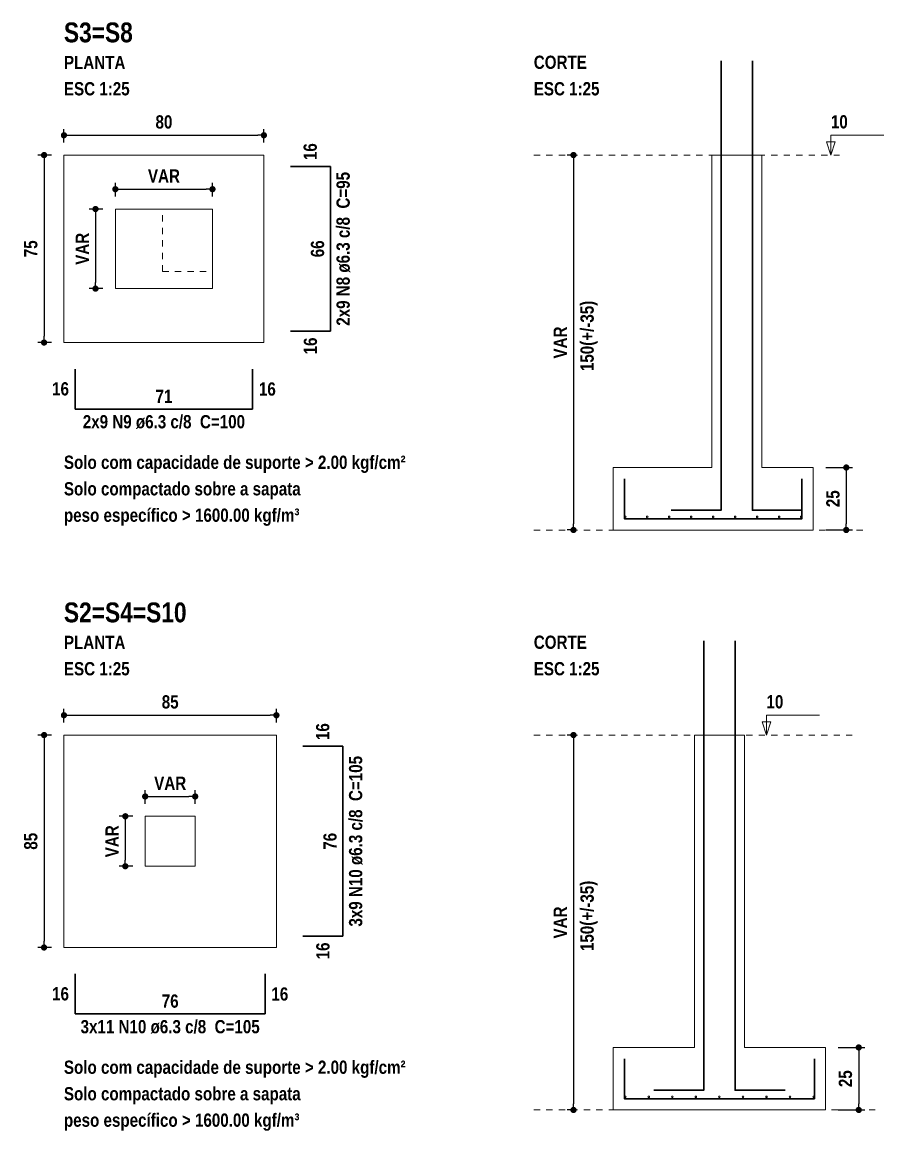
# Model space of a CAD drawing. Header units: millimetres. Extents: x 2249 to 2676, y -663 to -441.
# Drawn here: x 2325.99 to 2339.78, y -576.56 to -558.82 of the extents above; entities that cross this region are included whole.
import ezdxf

# ---------------------------------------------------------------- set-up
doc = ezdxf.new("R2010")
doc.units = ezdxf.units.MM
doc.header["$LTSCALE"] = 0.5
doc.header["$MEASUREMENT"] = 0
doc.header["$PDMODE"] = 34
doc.linetypes.add('DOT2', pattern=[3.175, 0, -3.175])
doc.layers.get('0').update_dxf_attribs({"linetype": 'CONTINUOUS'})
doc.layers.get('DEFPOINTS').update_dxf_attribs({"linetype": 'CONTINUOUS'})
for name, color, linetype, lineweight in [('Descrição da armadura', 7, 'CONTINUOUS', 5), ('DT-Armadura', 2, 'CONTINUOUS', 30), ('DT-Barras no corte', 5, 'CONTINUOUS', 5), ('DT-Cotas', 9, 'CONTINUOUS', 5), ('DT-Forma', 5, 'CONTINUOUS', 5), ('DT-Pontilhado', 9, 'DOT2', 5), ('DT-Textos', 7, 'CONTINUOUS', 5), ('DT-Título', 3, 'CONTINUOUS', 20), ('Textos armaduras', 7, 'CONTINUOUS', 5)]:
    doc.layers.add(name, color=color, linetype=linetype, lineweight=lineweight)
doc.styles.add('ARIAL', font='ARIALNB.TTF')
doc.dimstyles.new('UM_25.000000', dxfattribs={"dimtxt": 0.18, "dimasz": 0.1, "dimexe": 0.1, "dimexo": 0.2, "dimgap": 0, "dimtad": 1, "dimtih": 1, "dimtoh": 1, "dimdec": 1, "dimlfac": 25, "dimzin": 0, "dimdsep": 46, "dimtxsty": 'Standard', "dimblk": 'CLOSED', "dimblk1": 'CLOSED', "dimblk2": 'CLOSED', "dimcen": 0.09, "dimdle": 0.1, "dimadec": 1, "dimazin": 2, "dimtfac": 1, "dimtdec": 4, "dimtofl": 0, "dimtmove": 0, "dimatfit": 3, "dimldrblk": 'CLOSED', "dimfxl": 1, "dimtolj": 1, "dimarcsym": 0})

# ---------------------------------------------------------------- blocks, each defined once
blk = doc.blocks.new('_Dot')
at = {"color": 0, "linetype": 'ByBlock', "lineweight": -2}
blk.add_line((-0.5, 0), (-1, 0), dxfattribs=at)
at = {"color": 0, "linetype": 'ByBlock', "const_width": 0.5}
blk.add_lwpolyline([(-0.25, 0, 1), (0.25, 0, 1)], format="xyb", close=True, dxfattribs=at)
blk = doc.blocks.new('*D199')
at = {"layer": 'DEFPOINTS', "color": 0, "transparency": 16777216}
for p in [(2326.661, -560.944), (2326.343, -563.944), (2326.661, -563.944)]:
    blk.add_point(p, dxfattribs=at)
at = {"layer": 'DT-Cotas', "color": 0, "lineweight": -2, "transparency": 16777216}
for p, q in [((2326.461, -560.944), (2326.243, -560.944)), ((2326.343, -561.044), (2326.343, -563.844)), ((2326.461, -563.944), (2326.243, -563.944))]:
    blk.add_line(p, q, dxfattribs=at)
at = {"layer": 'DT-Cotas', "color": 0, "lineweight": -2, "transparency": 16777216, "xscale": 0.1, "yscale": 0.1, "zscale": 0.1}
for p, rotation in [((2326.343, -560.944), 90), ((2326.343, -563.944), 270)]:
    blk.add_blockref('_Dot', p, dxfattribs=dict(at, rotation=rotation))
at = {"layer": 'DT-Cotas', "transparency": 16777216, "insert": (2326.131, -562.444), "char_height": 0.2118, "attachment_point": 5, "rotation": 90, "style": 'ARIAL'}
blk.add_mtext('\\A1;75', dxfattribs=at)
blk = doc.blocks.new('DOT')
at = {"color": 210}
for p, q in [((-1, 0), (1, 0)), ((0, 1), (0, -1))]:
    blk.add_line(p, q, dxfattribs=at)
blk.add_circle((0, 0), 0.25, dxfattribs=at)
blk = doc.blocks.new('*D200')
at = {"layer": 'DEFPOINTS', "color": 0, "transparency": 16777216}
for p in [(2329.861, -560.627), (2326.661, -560.944), (2329.861, -560.944)]:
    blk.add_point(p, dxfattribs=at)
at = {"layer": 'DT-Cotas', "color": 0, "lineweight": -2, "transparency": 16777216}
for p, q in [((2326.661, -560.744), (2326.661, -560.527)), ((2326.761, -560.627), (2329.761, -560.627)), ((2329.861, -560.744), (2329.861, -560.527))]:
    blk.add_line(p, q, dxfattribs=at)
at = {"layer": 'DT-Cotas', "color": 0, "lineweight": -2, "transparency": 16777216, "xscale": 0.1, "yscale": 0.1, "zscale": 0.1, "rotation": 180}
blk.add_blockref('_Dot', (2326.661, -560.627), dxfattribs=at)
at = {"layer": 'DT-Cotas', "color": 0, "lineweight": -2, "transparency": 16777216, "xscale": 0.1, "yscale": 0.1, "zscale": 0.1}
blk.add_blockref('_Dot', (2329.861, -560.627), dxfattribs=at)
at = {"layer": 'DT-Cotas', "transparency": 16777216, "insert": (2328.261, -560.415), "char_height": 0.2118, "attachment_point": 5, "rotation": 0.0057, "style": 'ARIAL'}
blk.add_mtext('\\A1;80', dxfattribs=at)
blk = doc.blocks.new('*D201')
at = {"layer": 'DEFPOINTS', "color": 0, "transparency": 16777216}
for p in [(2327.484, -561.808), (2327.166, -563.081), (2327.484, -563.081)]:
    blk.add_point(p, dxfattribs=at)
at = {"layer": 'DT-Cotas', "color": 0, "lineweight": -2, "transparency": 16777216}
for p, q in [((2327.284, -561.808), (2327.066, -561.808)), ((2327.166, -561.908), (2327.166, -562.981)), ((2327.284, -563.081), (2327.066, -563.081))]:
    blk.add_line(p, q, dxfattribs=at)
at = {"layer": 'DT-Cotas', "color": 0, "lineweight": -2, "transparency": 16777216, "xscale": 0.1, "yscale": 0.1, "zscale": 0.1}
for p, rotation in [((2327.166, -561.808), 90), ((2327.166, -563.081), 270)]:
    blk.add_blockref('_Dot', p, dxfattribs=dict(at, rotation=rotation))
at = {"layer": 'DT-Cotas', "transparency": 16777216, "insert": (2326.954, -562.444), "char_height": 0.2118, "attachment_point": 5, "rotation": 90, "style": 'ARIAL'}
blk.add_mtext('\\A1;VAR', dxfattribs=at)
blk = doc.blocks.new('*D202')
at = {"layer": 'DEFPOINTS', "color": 0, "transparency": 16777216}
for p in [(2329.038, -561.49), (2327.484, -561.808), (2329.038, -561.808)]:
    blk.add_point(p, dxfattribs=at)
at = {"layer": 'DT-Cotas', "color": 0, "lineweight": -2, "transparency": 16777216}
for p, q in [((2327.484, -561.608), (2327.484, -561.39)), ((2329.038, -561.608), (2329.038, -561.39)), ((2327.584, -561.49), (2328.938, -561.49))]:
    blk.add_line(p, q, dxfattribs=at)
at = {"layer": 'DT-Cotas', "color": 0, "lineweight": -2, "transparency": 16777216, "xscale": 0.1, "yscale": 0.1, "zscale": 0.1, "rotation": 180}
blk.add_blockref('_Dot', (2327.484, -561.49), dxfattribs=at)
at = {"layer": 'DT-Cotas', "color": 0, "lineweight": -2, "transparency": 16777216, "xscale": 0.1, "yscale": 0.1, "zscale": 0.1}
blk.add_blockref('_Dot', (2329.038, -561.49), dxfattribs=at)
at = {"layer": 'DT-Cotas', "transparency": 16777216, "insert": (2328.261, -561.278), "char_height": 0.2118, "attachment_point": 5, "rotation": 0.0057, "style": 'ARIAL'}
blk.add_mtext('\\A1;VAR', dxfattribs=at)
blk = doc.blocks.new('*D203')
at = {"layer": 'DEFPOINTS', "color": 0, "transparency": 16777216}
for p in [(2335.027, -560.944), (2334.815, -566.944), (2335.027, -566.944)]:
    blk.add_point(p, dxfattribs=at)
at = {"layer": 'DT-Cotas', "color": 0, "lineweight": -2, "transparency": 16777216}
for p, q in [((2334.827, -560.944), (2334.715, -560.944)), ((2334.815, -561.044), (2334.815, -566.844)), ((2334.827, -566.944), (2334.715, -566.944))]:
    blk.add_line(p, q, dxfattribs=at)
at = {"layer": 'DT-Cotas', "color": 0, "lineweight": -2, "transparency": 16777216, "xscale": 0.1, "yscale": 0.1, "zscale": 0.1}
for p, rotation in [((2334.815, -560.944), 90), ((2334.815, -566.944), 270)]:
    blk.add_blockref('_Dot', p, dxfattribs=dict(at, rotation=rotation))
at = {"layer": 'DT-Cotas', "transparency": 16777216, "insert": (2334.603, -563.944), "char_height": 0.2118, "attachment_point": 5, "rotation": 90, "style": 'ARIAL'}
blk.add_mtext('\\A1;VAR', dxfattribs=at)
blk = doc.blocks.new('*D204')
at = {"layer": 'DEFPOINTS', "color": 0, "transparency": 16777216}
for p in [(2338.651, -565.944), (2338.651, -566.944), (2339.18, -566.944)]:
    blk.add_point(p, dxfattribs=at)
at = {"layer": 'DT-Cotas', "color": 0, "lineweight": -2, "transparency": 16777216}
for p, q in [((2338.851, -565.944), (2339.28, -565.944)), ((2339.18, -566.044), (2339.18, -566.844)), ((2338.851, -566.944), (2339.28, -566.944))]:
    blk.add_line(p, q, dxfattribs=at)
at = {"layer": 'DT-Cotas', "color": 0, "lineweight": -2, "transparency": 16777216, "xscale": 0.1, "yscale": 0.1, "zscale": 0.1}
for p, rotation in [((2339.18, -565.944), 90), ((2339.18, -566.944), 270)]:
    blk.add_blockref('_Dot', p, dxfattribs=dict(at, rotation=rotation))
at = {"layer": 'DT-Cotas', "transparency": 16777216, "insert": (2338.968, -566.444), "char_height": 0.2118, "attachment_point": 5, "rotation": 90, "style": 'ARIAL'}
blk.add_mtext('\\A1;25', dxfattribs=at)
blk = doc.blocks.new('*D149')
at = {"layer": 'DEFPOINTS', "color": 0, "transparency": 16777216}
for p in [(2326.661, -570.226), (2326.343, -573.626), (2326.661, -573.626)]:
    blk.add_point(p, dxfattribs=at)
at = {"layer": 'DT-Cotas', "color": 0, "lineweight": -2, "transparency": 16777216}
for p, q in [((2326.461, -570.226), (2326.243, -570.226)), ((2326.343, -570.326), (2326.343, -573.526)), ((2326.461, -573.626), (2326.243, -573.626))]:
    blk.add_line(p, q, dxfattribs=at)
at = {"layer": 'DT-Cotas', "color": 0, "lineweight": -2, "transparency": 16777216, "xscale": 0.1, "yscale": 0.1, "zscale": 0.1}
for p, rotation in [((2326.343, -570.226), 90), ((2326.343, -573.626), 270)]:
    blk.add_blockref('_Dot', p, dxfattribs=dict(at, rotation=rotation))
at = {"layer": 'DT-Cotas', "transparency": 16777216, "insert": (2326.131, -571.926), "char_height": 0.2118, "attachment_point": 5, "rotation": 90, "style": 'ARIAL'}
blk.add_mtext('\\A1;85', dxfattribs=at)
blk = doc.blocks.new('*D150')
at = {"layer": 'DEFPOINTS', "color": 0, "transparency": 16777216}
for p in [(2330.061, -569.909), (2326.661, -570.226), (2330.061, -570.226)]:
    blk.add_point(p, dxfattribs=at)
at = {"layer": 'DT-Cotas', "color": 0, "lineweight": -2, "transparency": 16777216}
for p, q in [((2326.661, -570.026), (2326.661, -569.809)), ((2326.761, -569.909), (2329.961, -569.909)), ((2330.061, -570.026), (2330.061, -569.809))]:
    blk.add_line(p, q, dxfattribs=at)
at = {"layer": 'DT-Cotas', "color": 0, "lineweight": -2, "transparency": 16777216, "xscale": 0.1, "yscale": 0.1, "zscale": 0.1, "rotation": 180}
blk.add_blockref('_Dot', (2326.661, -569.909), dxfattribs=at)
at = {"layer": 'DT-Cotas', "color": 0, "lineweight": -2, "transparency": 16777216, "xscale": 0.1, "yscale": 0.1, "zscale": 0.1}
blk.add_blockref('_Dot', (2330.061, -569.909), dxfattribs=at)
at = {"layer": 'DT-Cotas', "transparency": 16777216, "insert": (2328.361, -569.697), "char_height": 0.2118, "attachment_point": 5, "style": 'ARIAL'}
blk.add_mtext('\\A1;85', dxfattribs=at)
blk = doc.blocks.new('*D151')
at = {"layer": 'DEFPOINTS', "color": 0, "transparency": 16777216}
for p in [(2327.961, -571.526), (2327.643, -572.326), (2327.961, -572.326)]:
    blk.add_point(p, dxfattribs=at)
at = {"layer": 'DT-Cotas', "color": 0, "lineweight": -2, "transparency": 16777216}
for p, q in [((2327.761, -571.526), (2327.543, -571.526)), ((2327.643, -571.626), (2327.643, -572.226)), ((2327.761, -572.326), (2327.543, -572.326))]:
    blk.add_line(p, q, dxfattribs=at)
at = {"layer": 'DT-Cotas', "color": 0, "lineweight": -2, "transparency": 16777216, "xscale": 0.1, "yscale": 0.1, "zscale": 0.1}
for p, rotation in [((2327.643, -571.526), 90), ((2327.643, -572.326), 270)]:
    blk.add_blockref('_Dot', p, dxfattribs=dict(at, rotation=rotation))
at = {"layer": 'DT-Cotas', "transparency": 16777216, "insert": (2327.431, -571.926), "char_height": 0.2118, "attachment_point": 5, "rotation": 90, "style": 'ARIAL'}
blk.add_mtext('\\A1;VAR', dxfattribs=at)
blk = doc.blocks.new('*D152')
at = {"layer": 'DEFPOINTS', "color": 0, "transparency": 16777216}
for p in [(2328.761, -571.209), (2327.961, -571.526), (2328.761, -571.526)]:
    blk.add_point(p, dxfattribs=at)
at = {"layer": 'DT-Cotas', "color": 0, "lineweight": -2, "transparency": 16777216}
for p, q in [((2327.961, -571.326), (2327.961, -571.109)), ((2328.761, -571.326), (2328.761, -571.109)), ((2328.061, -571.209), (2328.661, -571.209))]:
    blk.add_line(p, q, dxfattribs=at)
at = {"layer": 'DT-Cotas', "color": 0, "lineweight": -2, "transparency": 16777216, "xscale": 0.1, "yscale": 0.1, "zscale": 0.1, "rotation": 180}
blk.add_blockref('_Dot', (2327.961, -571.209), dxfattribs=at)
at = {"layer": 'DT-Cotas', "color": 0, "lineweight": -2, "transparency": 16777216, "xscale": 0.1, "yscale": 0.1, "zscale": 0.1}
blk.add_blockref('_Dot', (2328.761, -571.209), dxfattribs=at)
at = {"layer": 'DT-Cotas', "transparency": 16777216, "insert": (2328.361, -570.997), "char_height": 0.2118, "attachment_point": 5, "rotation": 0.0057, "style": 'ARIAL'}
blk.add_mtext('\\A1;VAR', dxfattribs=at)
blk = doc.blocks.new('*D153')
at = {"layer": 'DEFPOINTS', "color": 0, "transparency": 16777216}
for p in [(2335.027, -570.226), (2334.815, -576.226), (2335.027, -576.226)]:
    blk.add_point(p, dxfattribs=at)
at = {"layer": 'DT-Cotas', "color": 0, "lineweight": -2, "transparency": 16777216}
for p, q in [((2334.827, -570.226), (2334.715, -570.226)), ((2334.815, -570.326), (2334.815, -576.126)), ((2334.827, -576.226), (2334.715, -576.226))]:
    blk.add_line(p, q, dxfattribs=at)
at = {"layer": 'DT-Cotas', "color": 0, "lineweight": -2, "transparency": 16777216, "xscale": 0.1, "yscale": 0.1, "zscale": 0.1}
for p, rotation in [((2334.815, -570.226), 90), ((2334.815, -576.226), 270)]:
    blk.add_blockref('_Dot', p, dxfattribs=dict(at, rotation=rotation))
at = {"layer": 'DT-Cotas', "transparency": 16777216, "insert": (2334.603, -573.226), "char_height": 0.2118, "attachment_point": 5, "rotation": 90, "style": 'ARIAL'}
blk.add_mtext('\\A1;VAR', dxfattribs=at)
blk = doc.blocks.new('*D154')
at = {"layer": 'DEFPOINTS', "color": 0, "transparency": 16777216}
for p in [(2338.851, -575.226), (2338.851, -576.226), (2339.38, -576.226)]:
    blk.add_point(p, dxfattribs=at)
at = {"layer": 'DT-Cotas', "color": 0, "lineweight": -2, "transparency": 16777216}
for p, q in [((2339.051, -575.226), (2339.48, -575.226)), ((2339.38, -575.326), (2339.38, -576.126)), ((2339.051, -576.226), (2339.48, -576.226))]:
    blk.add_line(p, q, dxfattribs=at)
at = {"layer": 'DT-Cotas', "color": 0, "lineweight": -2, "transparency": 16777216, "xscale": 0.1, "yscale": 0.1, "zscale": 0.1}
for p, rotation in [((2339.38, -575.226), 90), ((2339.38, -576.226), 270)]:
    blk.add_blockref('_Dot', p, dxfattribs=dict(at, rotation=rotation))
at = {"layer": 'DT-Cotas', "transparency": 16777216, "insert": (2339.168, -575.726), "char_height": 0.2118, "attachment_point": 5, "rotation": 90, "style": 'ARIAL'}
blk.add_mtext('\\A1;25', dxfattribs=at)

msp = doc.modelspace()

# ---------------------------------------------------------------- linework, layer by layer
at = {"layer": 'DT-Armadura'}
for p, q in [((2330.9245, -561.1244), (2330.2845, -561.1244)), ((2330.9245, -563.7644), (2330.9245, -561.1244)), ((2330.2845, -563.7644), (2330.9245, -563.7644)), ((2326.8409, -564.368), (2326.8409, -565.008)), ((2329.6809, -565.008), (2329.6809, -564.368)), ((2326.8409, -565.008), (2329.6809, -565.008)), ((2331.1245, -570.4063), (2330.4845, -570.4063)), ((2331.1245, -573.4463), (2331.1245, -570.4063)), ((2330.4845, -573.4463), (2331.1245, -573.4463)), ((2326.8409, -574.0499), (2326.8409, -574.6899)), ((2329.8809, -574.6899), (2329.8809, -574.0499)), ((2326.8409, -574.6899), (2329.8809, -574.6899))]:
    msp.add_line(p, q, dxfattribs=at)
for points in [[(2337.1775, -559.4377), (2337.1775, -566.6294), (2336.3775, -566.6294)], [(2337.6775, -559.4377), (2337.6775, -566.6294), (2338.4775, -566.6294)], [(2335.6306, -566.1244), (2335.6306, -566.7644), (2338.4706, -566.7644), (2338.4706, -566.1244)], [(2336.9006, -568.7196), (2336.9006, -575.9113), (2336.1006, -575.9113)], [(2337.4006, -568.7196), (2337.4006, -575.9113), (2338.2006, -575.9113)], [(2335.6306, -575.4063), (2335.6306, -576.0463), (2338.6706, -576.0463), (2338.6706, -575.4063)]]:
    msp.add_lwpolyline(points, dxfattribs=at)
at = {"layer": 'DT-Barras no corte'}
for centre in [(2335.6432, -566.7344), (2335.995, -566.7344), (2336.3469, -566.7344), (2336.6987, -566.7344), (2337.0506, -566.7344), (2337.4024, -566.7344), (2337.7543, -566.7344), (2338.1061, -566.7344), (2338.458, -566.7344), (2335.6432, -576.0163), (2336.02, -576.0163), (2336.3969, -576.0163), (2336.7737, -576.0163), (2337.1506, -576.0163), (2337.5274, -576.0163), (2337.9043, -576.0163), (2338.2811, -576.0163), (2338.658, -576.0163)]:
    msp.add_circle(centre, 0.0126, dxfattribs=at)
at = {"layer": 'DT-Forma', "linetype": 'DOT2', "ltscale": 0.05}
for q in [(2328.2378, -561.8078), (2329.0378, -562.8078)]:
    msp.add_line((2328.2378, -562.8078), q, dxfattribs=at)
at = {"layer": 'DT-Forma'}
for points in [[(2326.6609, -563.9444), (2326.6609, -560.9444), (2329.8609, -560.9444), (2329.8609, -563.9444), (2326.6609, -563.9444)], [(2337.8275, -560.9444), (2337.0275, -560.9444), (2337.0275, -565.9444), (2336.2737, -565.9444), (2335.4506, -565.9444), (2335.4506, -566.9444), (2338.6506, -566.9444), (2338.6506, -565.9444), (2337.8275, -565.9444), (2337.8275, -565.9444), (2337.8275, -560.9444)], [(2327.484, -563.0811), (2329.0378, -563.0811), (2329.0378, -561.8078), (2327.484, -561.8078), (2327.484, -563.0811)], [(2326.6609, -573.6263), (2326.6609, -570.2263), (2330.0609, -570.2263), (2330.0609, -573.6263), (2326.6609, -573.6263)], [(2337.5506, -570.2263), (2336.7506, -570.2263), (2336.7506, -575.2263), (2336.7506, -575.2263), (2335.4506, -575.2263), (2335.4506, -576.2263), (2338.8506, -576.2263), (2338.8506, -575.2263), (2337.5506, -575.2263), (2337.5506, -575.2263), (2337.5506, -570.2263)], [(2327.9609, -572.3263), (2328.7609, -572.3263), (2328.7609, -571.5263), (2327.9609, -571.5263), (2327.9609, -572.3263)]]:
    msp.add_lwpolyline(points, close=True, dxfattribs=at)
at = {"layer": 'DT-Pontilhado', "ltscale": 0.05}
for p, q in [((2334.1798, -560.9444), (2339.0742, -560.9444)), ((2334.1798, -566.9444), (2335.4506, -566.9444)), ((2339.4448, -566.9444), (2338.6506, -566.9444)), ((2334.1798, -570.2263), (2339.2742, -570.2263)), ((2334.1798, -576.2263), (2335.4506, -576.2263)), ((2339.6448, -576.2263), (2338.8506, -576.2263))]:
    msp.add_line(p, q, dxfattribs=at)
at = {"layer": 'DT-Textos'}
for points in [[(2338.9342, -560.9444), (2338.9342, -560.6267), (2339.7814, -560.6267)], [(2337.9036, -570.2263), (2337.9036, -569.9086), (2338.7508, -569.9086)]]:
    msp.add_lwpolyline(points, dxfattribs=at)
for points in [[(2339.0048, -560.7326), (2338.9342, -560.9444), (2338.8636, -560.7326), (2339.0048, -560.7326)], [(2337.9742, -570.0145), (2337.9036, -570.2263), (2337.833, -570.0145), (2337.9742, -570.0145)]]:
    msp.add_lwpolyline(points, close=True, dxfattribs=at)

# ---------------------------------------------------------------- texts
at = {"layer": 'Descrição da armadura', "char_height": 0.2118, "attachment_point": 8, "rotation": 90.00021, "line_spacing_factor": 0.9, "style": 'ARIAL'}
for s, insert, width in [('2x9 N8 ø6.3 c/8  C=95', (2331.2426, -562.4443), 5.33736), ('3x9 N10 ø6.3 c/8  C=105', (2331.4426, -571.9262), 5.84568)]:
    msp.add_mtext(s, dxfattribs=dict(at, insert=insert, width=width))
at = {"layer": 'Descrição da armadura', "char_height": 0.2118, "attachment_point": 8, "line_spacing_factor": 0.9, "style": 'ARIAL'}
for s, insert, width in [('2x9 N9 ø6.3 c/8  C=100', (2328.2605, -565.3254), 5.59152), ('3x11 N10 ø6.3 c/8  C=105', (2328.3605, -575.0073), 6.09984)]:
    msp.add_mtext(s, dxfattribs=dict(at, insert=insert, width=width))
at = {"layer": 'DT-Cotas', "char_height": 0.2118, "width": 2.5416, "attachment_point": 8, "rotation": 90.00021, "line_spacing_factor": 0.798, "style": 'ARIAL'}
for insert in [(2335.2025, -563.8383), (2335.2025, -573.1202)]:
    msp.add_mtext('150(+/-35)', dxfattribs=dict(at, insert=insert))
at = {"layer": 'DT-Textos', "char_height": 0.2118, "attachment_point": 7, "line_spacing_factor": 0.798, "style": 'ARIAL'}
for s, insert, width in [('PLANTA', (2326.6605, -559.5674), 1.52496), ('CORTE', (2334.1795, -559.5674), 1.2708), ('ESC 1:25', (2326.6605, -559.9914), 2.03328), ('ESC 1:25', (2334.1795, -559.9914), 2.03328), ('10', (2338.9345, -560.5204), 0.50832), ('Solo com capacidade de suporte > 2.00 kgf/cm²', (2326.6605, -566.0313), 11.4372), ('Solo compactado sobre a sapata', (2326.6605, -566.4543), 7.6248), ('peso específico > 1600.00 kgf/m³', (2326.6605, -566.8783), 8.13312), ('PLANTA', (2326.6605, -568.8493), 1.52496), ('CORTE', (2334.1795, -568.8493), 1.2708), ('ESC 1:25', (2326.6605, -569.2733), 2.03328), ('ESC 1:25', (2334.1795, -569.2733), 2.03328), ('10', (2337.9035, -569.8023), 0.50832), ('Solo com capacidade de suporte > 2.00 kgf/cm²', (2326.6605, -575.7132), 11.4372), ('Solo compactado sobre a sapata', (2326.6605, -576.1362), 7.6248), ('peso específico > 1600.00 kgf/m³', (2326.6605, -576.5602), 8.13312)]:
    msp.add_mtext(s, dxfattribs=dict(at, insert=insert, width=width))
at = {"layer": 'DT-Título', "char_height": 0.3177, "attachment_point": 7, "line_spacing_factor": 0.798, "style": 'ARIAL'}
for s, insert, width in [('S3=S8', (2326.6605, -559.1445), 1.9062), ('S2=S4=S10', (2326.6605, -568.4264), 3.43116)]:
    msp.add_mtext(s, dxfattribs=dict(at, insert=insert, width=width))
at = {"layer": 'Textos armaduras', "char_height": 0.2118, "width": 0.90832, "rotation": 90.00021, "line_spacing_factor": 0.9, "style": 'ARIAL'}
for s, insert, attachment_point in [('16', (2330.7104, -561.0244), 7), ('66', (2330.8272, -562.4444), 8), ('16', (2330.4986, -563.8644), 3), ('16', (2330.9104, -570.3063), 7), ('76', (2331.0272, -571.9263), 8), ('16', (2330.6986, -573.5463), 3)]:
    msp.add_mtext(s, dxfattribs=dict(at, insert=insert, attachment_point=attachment_point))
at = {"layer": 'Textos armaduras', "char_height": 0.2118, "width": 0.90832, "line_spacing_factor": 0.9, "style": 'ARIAL'}
for s, insert, attachment_point in [('16', (2326.7409, -564.7939), 9), ('16', (2329.7809, -564.5821), 1), ('71', (2328.2609, -564.9107), 8), ('16', (2326.7409, -574.4758), 9), ('16', (2329.9809, -574.264), 1), ('76', (2328.3609, -574.5926), 8)]:
    msp.add_mtext(s, dxfattribs=dict(at, insert=insert, attachment_point=attachment_point))

# ---------------------------------------------------------------- dimensions: what is measured, and where the dimension line sits
at = {"layer": 'DT-Cotas'}
dim = msp.add_linear_dim(base=(2329.8609, -560.6267), p1=(2326.6609, -560.9444), p2=(2329.8609, -560.9444), dimstyle='UM_25.000000', override={"dimtxt": 0.2118, "dimasz": 0.1, "dimexe": 0.1, "dimexo": 0.2, "dimtad": 1, "dimtih": 0, "dimtoh": 0, "dimdec": 1, "dimlfac": 25, "dimzin": 8, "dimtxsty": 'ARIAL', "dimblk": 'Dot', "dimblk1": 'Dot', "dimblk2": 'Dot', "dimsah": 1, "dimdle": 0.1, "dimse1": 0, "dimse2": 0, "dimclrt": 256, "dimadec": 1, "dimazin": 3, "dimtmove": 2, "dimldrblk": 'Dot'}, dxfattribs=at)
dim.commit()
dim.dimension.update_dxf_attribs({"geometry": '*D200', "text_midpoint": (2328.2609, -560.4149), "dimtype": 160, "text_rotation": 0.00573})
for base, p1, p2, picture, middle in [((2326.3432, -563.9444), (2326.6609, -560.9444), (2326.6609, -563.9444), '*D199', (2326.1314, -562.4444)), ((2339.1801, -566.9444), (2338.6506, -565.9444), (2338.6506, -566.9444), '*D204', (2338.9683, -566.4444)), ((2326.3432, -573.6263), (2326.6609, -570.2263), (2326.6609, -573.6263), '*D149', (2326.1314, -571.9263)), ((2339.3801, -576.2263), (2338.8506, -575.2263), (2338.8506, -576.2263), '*D154', (2339.1683, -575.7263))]:
    dim = msp.add_linear_dim(base=base, p1=p1, p2=p2, angle=90, dimstyle='UM_25.000000', override={"dimtxt": 0.2118, "dimasz": 0.1, "dimexe": 0.1, "dimexo": 0.2, "dimtad": 1, "dimtih": 0, "dimtoh": 0, "dimdec": 1, "dimlfac": 25, "dimzin": 8, "dimtxsty": 'ARIAL', "dimblk": 'Dot', "dimblk1": 'Dot', "dimblk2": 'Dot', "dimsah": 1, "dimdle": 0.1, "dimse1": 0, "dimse2": 0, "dimclrt": 256, "dimadec": 1, "dimazin": 3, "dimtmove": 2, "dimldrblk": 'Dot'}, dxfattribs=at)
    dim.commit()
    dim.dimension.update_dxf_attribs({"geometry": picture, "text_midpoint": middle, "dimtype": 160, "text_rotation": 90})
for base, p1, p2, picture, middle in [((2334.8152, -566.9444), (2335.027, -560.9444), (2335.027, -566.9444), '*D203', (2334.6034, -563.9444)), ((2327.1663, -563.0811), (2327.484, -561.8078), (2327.484, -563.0811), '*D201', (2326.9545, -562.4444)), ((2334.8152, -576.2263), (2335.027, -570.2263), (2335.027, -576.2263), '*D153', (2334.6034, -573.2263)), ((2327.6432, -572.3263), (2327.9609, -571.5263), (2327.9609, -572.3263), '*D151', (2327.4314, -571.9263))]:
    dim = msp.add_linear_dim(base=base, p1=p1, p2=p2, angle=90, text='VAR', dimstyle='UM_25.000000', override={"dimtxt": 0.2118, "dimasz": 0.1, "dimexe": 0.1, "dimexo": 0.2, "dimtad": 1, "dimtih": 0, "dimtoh": 0, "dimdec": 1, "dimlfac": 25, "dimzin": 8, "dimtxsty": 'ARIAL', "dimblk": 'Dot', "dimblk1": 'Dot', "dimblk2": 'Dot', "dimsah": 1, "dimdle": 0.1, "dimse1": 0, "dimse2": 0, "dimclrt": 256, "dimadec": 1, "dimazin": 3, "dimtmove": 2, "dimldrblk": 'Dot'}, dxfattribs=at)
    dim.commit()
    dim.dimension.update_dxf_attribs({"geometry": picture, "text_midpoint": middle, "dimtype": 160, "text_rotation": 90})
for base, p1, p2, picture, middle in [((2329.0378, -561.4901), (2327.484, -561.8078), (2329.0378, -561.8078), '*D202', (2328.2609, -561.2783)), ((2328.7609, -571.2086), (2327.9609, -571.5263), (2328.7609, -571.5263), '*D152', (2328.3609, -570.9968))]:
    dim = msp.add_linear_dim(base=base, p1=p1, p2=p2, text='VAR', dimstyle='UM_25.000000', override={"dimtxt": 0.2118, "dimasz": 0.1, "dimexe": 0.1, "dimexo": 0.2, "dimtad": 1, "dimtih": 0, "dimtoh": 0, "dimdec": 1, "dimlfac": 25, "dimzin": 8, "dimtxsty": 'ARIAL', "dimblk": 'Dot', "dimblk1": 'Dot', "dimblk2": 'Dot', "dimsah": 1, "dimdle": 0.1, "dimse1": 0, "dimse2": 0, "dimclrt": 256, "dimadec": 1, "dimazin": 3, "dimtmove": 2, "dimldrblk": 'Dot'}, dxfattribs=at)
    dim.commit()
    dim.dimension.update_dxf_attribs({"geometry": picture, "text_midpoint": middle, "dimtype": 160, "text_rotation": 0.00573})
dim = msp.add_linear_dim(base=(2330.0609, -569.9086), p1=(2326.6609, -570.2263), p2=(2330.0609, -570.2263), dimstyle='UM_25.000000', override={"dimtxt": 0.2118, "dimasz": 0.1, "dimexe": 0.1, "dimexo": 0.2, "dimtad": 1, "dimtih": 0, "dimtoh": 0, "dimdec": 1, "dimlfac": 25, "dimzin": 8, "dimtxsty": 'ARIAL', "dimblk": 'Dot', "dimblk1": 'Dot', "dimblk2": 'Dot', "dimsah": 1, "dimdle": 0.1, "dimse1": 0, "dimse2": 0, "dimclrt": 256, "dimadec": 1, "dimazin": 3, "dimtmove": 2, "dimldrblk": 'Dot'}, dxfattribs=at)
dim.commit()
dim.dimension.update_dxf_attribs({"geometry": '*D150', "text_midpoint": (2328.3609, -569.6968), "dimtype": 160})

doc.saveas('drawing.dxf')
